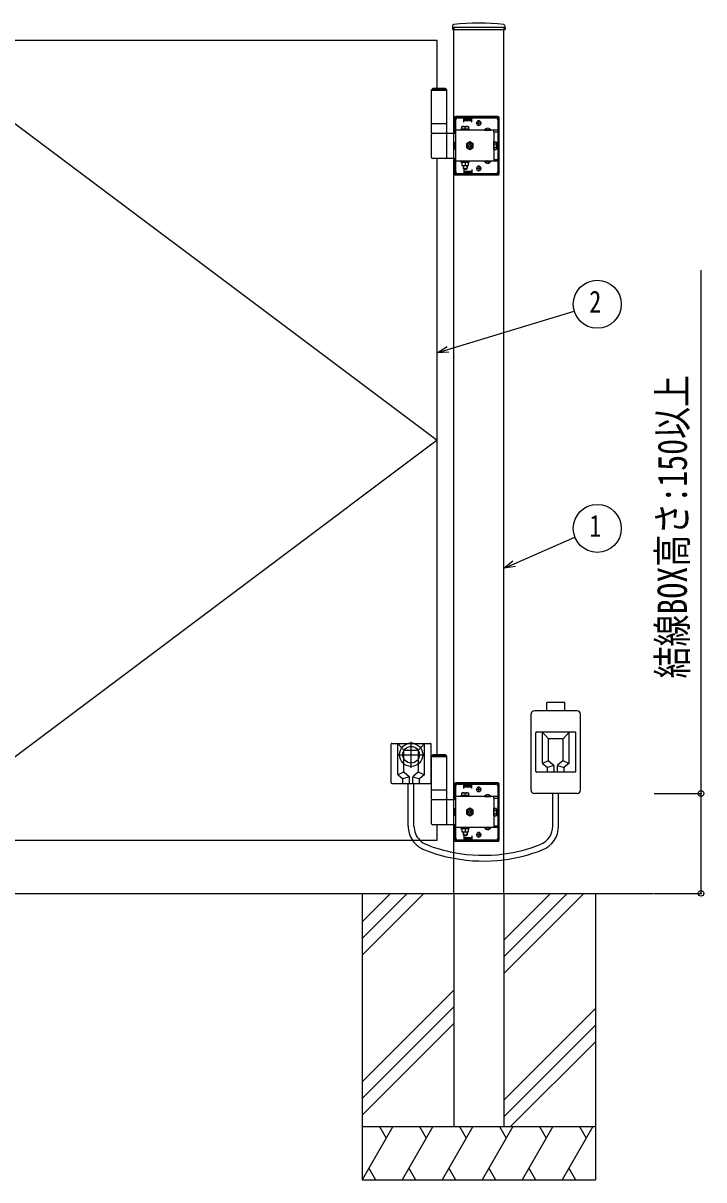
# Model space of a CAD drawing. Units: millimetres, scale not verified. Extents: x -4205 to 4205, y -2970 to 2970.
# Drawn here: x 55 to 1076, y -282 to 1454 of the extents above; entities that cross this region are included whole.
import ezdxf
from ezdxf.enums import TextEntityAlignment as Align

# ---------------------------------------------------------------- set-up
doc = ezdxf.new("R2010")
doc.units = ezdxf.units.MM
doc.header["$LTSCALE"] = 12
doc.layers.add('0-4_YKK_A1', color=4, linetype='Continuous')
doc.layers.add('0-5_YKK_D', color=6, linetype='Continuous')
doc.styles.add('ＭＳ ゴシック', font='')
doc.styles.get('ＭＳ ゴシック').set_extended_font_data('MS Gothic')

msp = doc.modelspace()

# ---------------------------------------------------------------- linework, layer by layer
at = {"layer": '0-4_YKK_A1'}
for p, q in [((699.18, 1449.91), (698.92, 1445.03)), ((699.42, 1444.5), (777.62, 1444.5)), ((701.02, 1448), (701.02, 1444.5)), ((701.02, 148), (701.02, 1444.5)), ((776.02, 148), (776.02, 1444.5)), ((777.87, 1449.91), (778.12, 1445.03)), ((676.02, 1356), (676.02, 1428)), ((669.52, 1356), (667.52, 1354)), ((688.52, 1356), (669.52, 1356)), ((688.52, 1356), (690.52, 1354)), ((690.52, 1354), (667.52, 1354)), ((690.52, 1353), (667.52, 1353)), ((690.52, 1303), (667.52, 1303)), ((702.02, 1289), (702.02, 1312)), ((703.52, 1289), (703.52, 1312)), ((767.02, 1314), (704.02, 1314)), ((767.02, 1312.5), (704.02, 1312.5)), ((704.02, 1231), (704.02, 1309)), ((704.52, 1312.5), (704.52, 1314)), ((707.02, 1312), (716.02, 1312)), ((712.52, 1312.5), (712.52, 1314)), ((716.02, 1305.5), (716.02, 1312)), ((716.02, 1311), (728.02, 1311)), ((716.02, 1308), (728.02, 1308)), ((717.02, 1309.5), (717.02, 1312.5)), ((727.02, 1309.5), (717.02, 1309.5)), ((727.02, 1309.5), (727.02, 1312.5)), ((728.02, 1305.5), (728.02, 1312)), ((728.02, 1312), (764.02, 1312)), ((742.52, 1304), (734.52, 1304)), ((735.27, 1303.75), (735.27, 1304.25)), ((738.52, 1300), (738.52, 1308)), ((741.77, 1303.75), (741.77, 1304.25)), ((767.02, 1309), (767.02, 1290.7)), ((767.52, 1228), (767.52, 1312)), ((769.02, 1228), (769.02, 1312)), ((667.52, 1289), (701.02, 1289)), ((667.52, 1252.5), (667.52, 1287.5)), ((690.52, 1252.5), (690.52, 1287.5)), ((701.02, 1289), (704.02, 1289)), ((703.52, 1290.7), (702.02, 1290.7)), ((767.02, 1293.2), (704.02, 1293.2)), ((711.77, 1294.8), (724.27, 1294.8)), ((711.77, 1293.2), (711.77, 1294.8)), ((724.27, 1293.2), (711.77, 1293.2)), ((713.02, 1298.8), (723.02, 1298.8)), ((713.02, 1294.8), (713.02, 1298.8)), ((723.02, 1294.8), (713.02, 1294.8)), ((718.02, 1294.8), (718.02, 1298.37)), ((723.02, 1298.8), (723.02, 1294.8)), ((724.27, 1294.8), (724.27, 1293.2)), ((747.27, 1293.71), (756.77, 1293.71)), ((747.27, 1293.71), (747.27, 1293.2)), ((747.27, 1293.2), (756.77, 1293.2)), ((749.67, 1295.7), (750.88, 1293.23)), ((750.88, 1293.23), (752.02, 1292.62)), ((753.17, 1293.23), (752.02, 1292.62)), ((754.37, 1295.7), (753.17, 1293.23)), ((756.77, 1293.71), (756.77, 1293.2)), ((761.02, 1290.7), (761.02, 1293.2)), ((761.02, 1290.7), (767.02, 1290.7)), ((761.02, 1290.7), (761.02, 1249.3)), ((725.02, 1275.78), (720.02, 1272.89)), ((720.02, 1272.89), (720.02, 1267.12)), ((721.87, 1269.4), (723.11, 1269.4)), ((724.42, 1273.15), (724.42, 1271.92)), ((725.62, 1273.15), (724.42, 1273.15)), ((724.42, 1268.09), (724.42, 1266.85)), ((730.02, 1272.89), (725.02, 1275.78)), ((725.62, 1271.92), (725.62, 1273.15)), ((728.17, 1270.6), (726.93, 1270.6)), ((726.93, 1269.4), (728.17, 1269.4)), ((728.17, 1269.4), (728.17, 1270.6)), ((730.02, 1267.12), (730.02, 1272.89)), ((761.32, 1273.9), (761.02, 1273.9)), ((761.32, 1275.78), (764.88, 1275.78)), ((761.32, 1264.23), (761.32, 1275.78)), ((761.32, 1266.1), (761.32, 1273.9)), ((761.32, 1272.89), (764.88, 1272.89)), ((765.32, 1275), (764.88, 1275.78)), ((765.32, 1275), (765.32, 1265)), ((701.02, 1251), (669.02, 1251)), ((676.02, 356), (676.02, 1251)), ((704.02, 1251), (701.02, 1251)), ((702.02, 1228), (702.02, 1251)), ((703.52, 1228), (703.52, 1251)), ((720.02, 1267.12), (725.02, 1264.23)), ((725.02, 1264.23), (730.02, 1267.12)), ((761.32, 1266.1), (761.02, 1266.1)), ((761.32, 1267.12), (764.88, 1267.12)), ((761.32, 1264.23), (764.88, 1264.23)), ((765.32, 1265), (764.88, 1264.23)), ((703.52, 1249.3), (702.02, 1249.3)), ((767.02, 1246.8), (704.02, 1246.8)), ((724.27, 1246.8), (711.77, 1246.8)), ((711.77, 1246.8), (711.77, 1245.2)), ((711.77, 1245.2), (724.27, 1245.2)), ((713.02, 1245.2), (713.02, 1240.2)), ((723.02, 1245.2), (713.02, 1245.2)), ((713.02, 1240.2), (723.02, 1240.2)), ((714.82, 1246.8), (714.82, 1245.2)), ((715.02, 1240.2), (715.02, 1235.8)), ((715.02, 1235.8), (721.02, 1235.8)), ((715.02, 1235.8), (716.02, 1234.8)), ((715.56, 1240.2), (715.56, 1235.26)), ((716.02, 1234.8), (720.02, 1234.8)), ((716.02, 1234.5), (716.02, 1228)), ((718.02, 1245.2), (718.02, 1240.64)), ((721.02, 1235.8), (720.02, 1234.8)), ((720.48, 1240.2), (720.48, 1235.26)), ((721.02, 1240.2), (721.02, 1235.8)), ((721.22, 1246.8), (721.22, 1245.2)), ((723.02, 1240.2), (723.02, 1245.2)), ((724.27, 1245.2), (724.27, 1246.8)), ((728.02, 1234.5), (728.02, 1228)), ((742.52, 1236), (734.52, 1236)), ((735.27, 1236.25), (735.27, 1235.75)), ((738.52, 1240), (738.52, 1232)), ((741.77, 1236.25), (741.77, 1235.75)), ((747.27, 1246.8), (756.77, 1246.8)), ((747.27, 1246.29), (747.27, 1246.8)), ((747.27, 1246.29), (756.77, 1246.29)), ((749.67, 1244.3), (750.88, 1246.77)), ((750.88, 1246.77), (752.02, 1247.38)), ((753.17, 1246.77), (752.02, 1247.38)), ((754.37, 1244.3), (753.17, 1246.77)), ((756.77, 1246.29), (756.77, 1246.8)), ((761.02, 1249.3), (761.02, 1246.8)), ((761.02, 1249.3), (767.02, 1249.3)), ((767.02, 1249.3), (767.02, 1231)), ((767.02, 1227.5), (704.02, 1227.5)), ((767.02, 1226), (704.02, 1226)), ((704.52, 1226), (704.52, 1227.5)), ((716.02, 1228), (707.02, 1228)), ((712.52, 1226), (712.52, 1227.5)), ((716.02, 1232), (728.02, 1232)), ((716.02, 1229), (728.02, 1229)), ((717.02, 1230.5), (717.02, 1227.5)), ((727.02, 1230.5), (717.02, 1230.5)), ((727.02, 1230.5), (727.02, 1227.5)), ((764.02, 1228), (728.02, 1228)), ((867.52, 434.25), (840.52, 434.25)), ((840.52, 422), (840.52, 434.25)), ((867.52, 422), (867.52, 434.25)), ((817.02, 303), (817.02, 417)), ((886.02, 422), (822.02, 422)), ((891.02, 303), (891.02, 417)), ((824.02, 331), (824.02, 389)), ((883.02, 390), (825.02, 390)), ((843.02, 380), (834.02, 390)), ((834.02, 343.48), (834.02, 390)), ((865.02, 380), (874.02, 390)), ((874.02, 343.48), (874.02, 390)), ((884.02, 331), (884.02, 389)), ((607.02, 314), (607.02, 372)), ((608.02, 373), (666.02, 373)), ((626.02, 363), (617.02, 373)), ((617.02, 326.48), (617.02, 373)), ((637.02, 336.5), (637.02, 375.5)), ((648.02, 363), (657.02, 373)), ((657.02, 326.48), (657.02, 373)), ((667.02, 314), (667.02, 372)), ((843.02, 347.48), (843.02, 379)), ((864.02, 380), (844.02, 380)), ((865.02, 347.48), (865.02, 379)), ((617.52, 356), (656.52, 356)), ((626.02, 330.48), (626.02, 362)), ((627.02, 363), (647.02, 363)), ((648.02, 330.48), (648.02, 362)), ((669.52, 356), (667.52, 354)), ((690.52, 354), (667.52, 354)), ((690.52, 353), (667.52, 353)), ((688.52, 356), (669.52, 356)), ((688.52, 356), (690.52, 354)), ((883.02, 330), (825.02, 330)), ((842.59, 346.81), (834.02, 343)), ((834.4, 342.7), (841.15, 337.3)), ((851.12, 339.88), (841.52, 337)), ((841.52, 330), (841.52, 336.52)), ((843.39, 346.7), (851.16, 340.3)), ((851.52, 330), (851.52, 339.53)), ((856.52, 330), (856.52, 339.53)), ((864.66, 346.7), (856.89, 340.3)), ((856.93, 339.88), (866.52, 337)), ((865.49, 346.8), (874.02, 343)), ((866.52, 330), (866.52, 336.52)), ((873.65, 342.7), (866.9, 337.3)), ((608.02, 313), (666.02, 313)), ((625.55, 329.8), (617.02, 326)), ((617.4, 325.7), (624.15, 320.3)), ((634.11, 322.88), (624.52, 320)), ((624.52, 313), (624.52, 319.52)), ((626.39, 329.7), (634.16, 323.3)), ((632.72, 249.06), (632.72, 313)), ((634.52, 313), (634.52, 322.53)), ((639.52, 313), (639.52, 322.53)), ((647.66, 329.7), (639.89, 323.3)), ((639.92, 322.88), (649.52, 320)), ((641.32, 249.06), (641.32, 313)), ((648.45, 329.81), (657.02, 326)), ((649.52, 313), (649.52, 319.52)), ((656.65, 325.7), (649.9, 320.3)), ((767.02, 314), (704.02, 314)), ((767.02, 312.5), (704.02, 312.5)), ((704.52, 312.5), (704.52, 314)), ((712.52, 312.5), (712.52, 314)), ((717.02, 309.5), (717.02, 312.5)), ((727.02, 309.5), (727.02, 312.5)), ((690.52, 303), (667.52, 303)), ((702.02, 289), (702.02, 312)), ((703.52, 289), (703.52, 312)), ((704.02, 231), (704.02, 309)), ((707.02, 312), (716.02, 312)), ((713.02, 298.8), (723.02, 298.8)), ((713.02, 294.8), (713.02, 298.8)), ((716.02, 305.5), (716.02, 312)), ((716.02, 311), (728.02, 311)), ((716.02, 308), (728.02, 308)), ((727.02, 309.5), (717.02, 309.5)), ((718.02, 294.8), (718.02, 298.37)), ((723.02, 298.8), (723.02, 294.8)), ((728.02, 305.5), (728.02, 312)), ((728.02, 312), (764.02, 312)), ((742.52, 304), (734.52, 304)), ((735.27, 303.75), (735.27, 304.25)), ((738.52, 300), (738.52, 308)), ((741.77, 303.75), (741.77, 304.25)), ((749.67, 295.7), (750.88, 293.23)), ((754.37, 295.7), (753.17, 293.23)), ((767.02, 309), (767.02, 290.7)), ((767.52, 228), (767.52, 312)), ((769.02, 228), (769.02, 312)), ((886.02, 298), (822.02, 298)), ((849.72, 249.06), (849.72, 298)), ((858.32, 249.06), (858.32, 298)), ((667.52, 289), (701.02, 289)), ((667.52, 252.5), (667.52, 287.5)), ((690.52, 252.5), (690.52, 287.5)), ((701.02, 289), (704.02, 289)), ((703.52, 290.7), (702.02, 290.7)), ((767.02, 293.2), (704.02, 293.2)), ((711.77, 294.8), (724.27, 294.8)), ((711.77, 293.2), (711.77, 294.8)), ((724.27, 293.2), (711.77, 293.2)), ((723.02, 294.8), (713.02, 294.8)), ((724.27, 294.8), (724.27, 293.2)), ((747.27, 293.71), (756.77, 293.71)), ((747.27, 293.71), (747.27, 293.2)), ((747.27, 293.2), (756.77, 293.2)), ((750.88, 293.23), (752.02, 292.62)), ((753.17, 293.23), (752.02, 292.62)), ((756.77, 293.71), (756.77, 293.2)), ((761.02, 290.7), (761.02, 293.2)), ((761.02, 290.7), (767.02, 290.7)), ((761.02, 290.7), (761.02, 249.3)), ((725.02, 275.78), (720.02, 272.89)), ((720.02, 272.89), (720.02, 267.12)), ((720.02, 267.12), (725.02, 264.23)), ((721.87, 269.4), (723.11, 269.4)), ((724.42, 273.15), (724.42, 271.92)), ((725.62, 273.15), (724.42, 273.15)), ((724.42, 268.09), (724.42, 266.85)), ((730.02, 272.89), (725.02, 275.78)), ((725.02, 264.23), (730.02, 267.12)), ((725.62, 271.92), (725.62, 273.15)), ((728.17, 270.6), (726.93, 270.6)), ((726.93, 269.4), (728.17, 269.4)), ((728.17, 269.4), (728.17, 270.6)), ((730.02, 267.12), (730.02, 272.89)), ((761.32, 273.9), (761.02, 273.9)), ((761.32, 266.1), (761.02, 266.1)), ((761.32, 275.78), (764.88, 275.78)), ((761.32, 264.23), (761.32, 275.78)), ((761.32, 266.1), (761.32, 273.9)), ((761.32, 272.89), (764.88, 272.89)), ((761.32, 267.12), (764.88, 267.12)), ((761.32, 264.23), (764.88, 264.23)), ((765.32, 275), (764.88, 275.78)), ((765.32, 265), (764.88, 264.23)), ((765.32, 275), (765.32, 265)), ((701.02, 251), (669.02, 251)), ((704.02, 251), (701.02, 251)), ((702.02, 228), (702.02, 251)), ((703.52, 249.3), (702.02, 249.3)), ((703.52, 228), (703.52, 251)), ((767.02, 246.8), (704.02, 246.8)), ((724.27, 246.8), (711.77, 246.8)), ((711.77, 246.8), (711.77, 245.2)), ((711.77, 245.2), (724.27, 245.2)), ((713.02, 245.2), (713.02, 240.2)), ((723.02, 245.2), (713.02, 245.2)), ((714.82, 246.8), (714.82, 245.2)), ((718.02, 245.2), (718.02, 240.64)), ((721.22, 246.8), (721.22, 245.2)), ((723.02, 240.2), (723.02, 245.2)), ((724.27, 245.2), (724.27, 246.8)), ((747.27, 246.8), (756.77, 246.8)), ((747.27, 246.29), (747.27, 246.8)), ((747.27, 246.29), (756.77, 246.29)), ((749.67, 244.3), (750.88, 246.77)), ((750.88, 246.77), (752.02, 247.38)), ((753.17, 246.77), (752.02, 247.38)), ((754.37, 244.3), (753.17, 246.77)), ((756.77, 246.29), (756.77, 246.8)), ((761.02, 249.3), (761.02, 246.8)), ((761.02, 249.3), (767.02, 249.3)), ((767.02, 249.3), (767.02, 231)), ((767.02, 227.5), (704.02, 227.5)), ((767.02, 226), (704.02, 226)), ((704.52, 226), (704.52, 227.5)), ((716.02, 228), (707.02, 228)), ((712.52, 226), (712.52, 227.5)), ((713.02, 240.2), (723.02, 240.2)), ((715.02, 240.2), (715.02, 235.8)), ((715.02, 235.8), (721.02, 235.8)), ((715.02, 235.8), (716.02, 234.8)), ((715.56, 240.2), (715.56, 235.26)), ((716.02, 234.8), (720.02, 234.8)), ((716.02, 234.5), (716.02, 228)), ((716.02, 232), (728.02, 232)), ((716.02, 229), (728.02, 229)), ((717.02, 230.5), (717.02, 227.5)), ((727.02, 230.5), (717.02, 230.5)), ((721.02, 235.8), (720.02, 234.8)), ((720.48, 240.2), (720.48, 235.26)), ((721.02, 240.2), (721.02, 235.8)), ((727.02, 230.5), (727.02, 227.5)), ((728.02, 234.5), (728.02, 228)), ((764.02, 228), (728.02, 228)), ((742.52, 236), (734.52, 236)), ((735.27, 236.25), (735.27, 235.75)), ((738.52, 240), (738.52, 232)), ((741.77, 236.25), (741.77, 235.75)), ((-1656.9, 148), (1000.74, 148)), ((563.52, 148), (563.52, -282)), ((606.31, 148), (563.52, 105.21)), ((631.31, 148), (563.52, 80.21)), ((656.31, 148), (563.52, 55.21)), ((701.02, 148), (701.02, -202)), ((776.02, 148), (776.02, -202)), ((846.31, 148), (776.02, 77.71)), ((871.31, 148), (776.02, 52.71)), ((896.31, 148), (776.02, 27.71)), ((913.52, 148), (913.52, -282)), ((701.02, 2.71), (563.52, -134.79)), ((701.02, -22.29), (563.52, -159.79)), ((776.02, -162.29), (913.52, -24.79)), ((701.02, -47.29), (563.52, -184.79)), ((913.52, -49.79), (776.02, -187.29)), ((913.52, -74.79), (786.31, -202)), ((563.52, -202), (913.52, -202)), ((609.71, -202), (563.52, -282)), ((589.71, -202), (599.71, -219.32)), ((669.71, -202), (623.52, -282)), ((649.71, -202), (659.71, -219.32)), ((729.71, -202), (683.52, -282)), ((701.02, -202), (776.02, -202)), ((709.71, -202), (719.71, -219.32)), ((789.71, -202), (743.52, -282)), ((769.71, -202), (779.71, -219.32)), ((849.71, -202), (803.52, -282)), ((829.71, -202), (839.71, -219.32)), ((909.71, -202), (863.52, -282)), ((889.71, -202), (899.71, -219.32)), ((573.52, -264.68), (583.52, -282)), ((633.52, -264.68), (643.52, -282)), ((693.52, -264.68), (703.52, -282)), ((753.52, -264.68), (763.52, -282)), ((813.52, -264.68), (823.52, -282)), ((873.52, -264.68), (883.52, -282)), ((563.52, -282), (913.52, -282))]:
    msp.add_line(p, q, dxfattribs=at)
for points in [[(701.02, 1448), (776.02, 1448), (776.02, 1444.5)], [(676.02, 1428), (-123.98, 1428), (-123.98, 228), (676.02, 228), (676.02, 251)], [(-123.98, 1428), (676.02, 828), (-123.98, 228)], [(667.52, 1289), (667.52, 1303), (667.52, 1354)], [(690.52, 1289), (690.52, 1303), (690.52, 1354)], [(704.02, 1264.9), (702.02, 1264.9), (702.02, 1275.1), (704.02, 1275.1)], [(723.11, 1270.6), (721.87, 1270.6), (721.87, 1269.4)], [(724.42, 1266.85), (725.62, 1266.85), (725.62, 1268.09)], [(667.52, 289), (667.52, 303), (667.52, 354)], [(690.52, 289), (690.52, 303), (690.52, 354)], [(704.02, 264.9), (702.02, 264.9), (702.02, 275.1), (704.02, 275.1)], [(723.11, 270.6), (721.87, 270.6), (721.87, 269.4)], [(724.42, 266.85), (725.62, 266.85), (725.62, 268.09)]]:
    msp.add_lwpolyline(points, dxfattribs=at)
for radius in [17.5, 12.5]:
    msp.add_circle((637.02, 356), radius, dxfattribs=at)
for centre, radius, start, end in [((699.42, 1445), 0.5, 177, 270), ((701.18, 1449.8), 2, 96.74435, 177), ((738.52, 1134), 320, 83.25565, 96.74435), ((775.87, 1449.8), 2, 3, 83.25565), ((777.62, 1445), 0.5, 270, 3), ((704.02, 1312), 2, 90, 180), ((704.02, 1312), 0.5, 90, 180), ((707.02, 1309), 3, 90, 180), ((738.52, 1304.25), 3.25, 0, 180), ((738.52, 1303.75), 3.25, 180, 0), ((764.02, 1309), 3, 0, 90), ((767.02, 1312), 2, 0, 90), ((767.02, 1312), 0.5, 0, 90), ((669.02, 1287.5), 1.5, 90, 180), ((689.02, 1287.5), 1.5, 0, 90), ((715.52, 1291.37), 7.43, 70.34714, 109.65286), ((720.52, 1291.37), 7.43, 70.34714, 109.65286), ((752.02, 1290.43), 5.77, 34.65097, 145.34903), ((725.02, 1270), 5, 76.88299, 190.15922), ((725.02, 1270), 5, 190.15922, 76.88299), ((725.02, 1270), 4.3, 83.27178, 183.77043), ((725.02, 1270), 4.3, 183.77043, 83.27178), ((723.11, 1271.92), 1.31, 270, 0), ((723.11, 1268.09), 1.31, 0, 90), ((726.93, 1271.92), 1.31, 180, 270), ((726.93, 1268.09), 1.31, 90, 180), ((762.77, 1274.33), 2.56, 325.61575, 34.38425), ((755.77, 1270), 9.55, 342.41205, 17.58795), ((669.02, 1252.5), 1.5, 180, 270), ((689.02, 1252.5), 1.5, 270, 0), ((762.77, 1265.67), 2.56, 325.61575, 34.38425), ((715.52, 1247.64), 7.43, 250.34714, 289.65286), ((720.52, 1247.64), 7.43, 250.34714, 289.65286), ((738.52, 1236.25), 3.25, 0, 180), ((738.52, 1235.75), 3.25, 180, 0), ((752.02, 1249.58), 5.77, 214.65097, 325.34903), ((704.02, 1228), 2, 180, 270), ((704.02, 1228), 0.5, 180, 270), ((707.02, 1231), 3, 180, 270), ((764.02, 1231), 3, 270, 0), ((767.02, 1228), 0.5, 270, 0), ((767.02, 1228), 2, 270, 0), ((822.02, 417), 5, 90, 180), ((886.02, 417), 5, 0, 90), ((825.02, 389), 1, 90, 180), ((883.02, 389), 1, 0, 90), ((608.02, 372), 1, 90, 180), ((666.02, 372), 1, 0, 90), ((844.02, 379), 1, 90, 180), ((864.02, 379), 1, 0, 90), ((627.02, 362), 1, 90, 180), ((647.02, 362), 1, 0, 90), ((844.02, 347.48), 1, 180, 230.52754), ((864.02, 347.48), 1, 309.47246, 0), ((627.02, 330.48), 1, 180, 230.52754), ((647.02, 330.48), 1, 309.47246, 0), ((825.02, 331), 1, 180, 270), ((835.02, 343.48), 1, 180, 231.34019), ((840.52, 336.52), 1, 0, 51.34019), ((850.52, 339.53), 1, 0, 50.52754), ((857.52, 339.53), 1, 129.47246, 180), ((867.52, 336.52), 1, 128.65981, 180), ((873.02, 343.48), 1, 308.65981, 0), ((883.02, 331), 1, 270, 0), ((608.02, 314), 1, 180, 270), ((618.02, 326.48), 1, 180, 231.34019), ((623.52, 319.52), 1, 0, 51.34019), ((633.52, 322.53), 1, 0, 50.52754), ((640.52, 322.53), 1, 129.47246, 180), ((650.52, 319.52), 1, 128.65981, 180), ((656.02, 326.48), 1, 308.65981, 0), ((666.02, 314), 1, 270, 0), ((704.02, 312), 2, 90, 180), ((704.02, 312), 0.5, 90, 180), ((767.02, 312), 2, 0, 90), ((767.02, 312), 0.5, 0, 90), ((707.02, 309), 3, 90, 180), ((715.52, 291.37), 7.43, 70.34714, 109.65286), ((720.52, 291.37), 7.43, 70.34714, 109.65286), ((738.52, 304.25), 3.25, 0, 180), ((738.52, 303.75), 3.25, 180, 0), ((752.02, 290.43), 5.77, 34.65097, 145.34903), ((764.02, 309), 3, 0, 90), ((822.02, 303), 5, 180, 270), ((886.02, 303), 5, 270, 0), ((669.02, 287.5), 1.5, 90, 180), ((689.02, 287.5), 1.5, 0, 90), ((725.02, 270), 5, 76.88299, 190.15922), ((725.02, 270), 5, 190.15922, 76.88299), ((725.02, 270), 4.3, 83.27178, 183.77043), ((725.02, 270), 4.3, 183.77043, 83.27178), ((723.11, 271.92), 1.31, 270, 0), ((723.11, 268.09), 1.31, 0, 90), ((726.93, 271.92), 1.31, 180, 270), ((726.93, 268.09), 1.31, 90, 180), ((762.77, 274.33), 2.56, 325.61575, 34.38425), ((755.77, 270), 9.55, 342.41205, 17.58795), ((762.77, 265.67), 2.56, 325.61575, 34.38425), ((671.32, 249.06), 38.6, 180, 213.06722), ((671.32, 249.06), 30, 180, 224.59045), ((669.02, 252.5), 1.5, 180, 270), ((689.02, 252.5), 1.5, 270, 0), ((752.02, 249.58), 5.77, 214.65097, 325.34903), ((819.72, 249.06), 30, 291.34978, 0), ((819.72, 249.06), 38.6, 291.34978, 0), ((829.02, 252.22), 29.3, 359.71101, 0.28899), ((671.32, 249.06), 38.6, 213.06722, 248.65022), ((671.32, 249.06), 30, 224.59045, 248.65022), ((704.02, 228), 2, 180, 270), ((704.02, 228), 0.5, 180, 270), ((707.02, 231), 3, 180, 270), ((715.52, 247.64), 7.43, 250.34714, 289.65286), ((720.52, 247.64), 7.43, 250.34714, 289.65286), ((738.52, 236.25), 3.25, 0, 180), ((738.52, 235.75), 3.25, 180, 0), ((764.02, 231), 3, 270, 0), ((767.02, 228), 0.5, 270, 0), ((767.02, 228), 2, 270, 0), ((745.52, 438.89), 242.41, 248.65022, 259.42214), ((745.52, 438.89), 233.81, 248.65022, 259.02833), ((745.52, 438.89), 233.81, 259.02833, 277.4954), ((745.52, 438.89), 233.81, 277.4954, 291.34978), ((745.52, 438.89), 242.41, 277.22804, 291.34978), ((745.52, 438.89), 242.41, 259.42214, 277.22804)]:
    msp.add_arc(centre, radius, start, end, dxfattribs=at)
at = {"layer": '0-5_YKK_D'}
for p, q in [((1001.74, 298), (1073.05, 298)), ((1001.74, 148), (1073.05, 148))]:
    msp.add_line(p, q, dxfattribs=at)
for points in [[(1072.05, 148), (1072.05, 298), (1072.05, 1083.2)], [(676.02, 959.43), (692.29, 964.36), (881.91, 1021.78)], [(693.61, 960), (676.02, 959.43), (690.97, 968.72)], [(776.02, 635.82), (791.59, 642.65), (882.81, 682.68)], [(793.42, 638.48), (776.02, 635.82), (789.76, 646.82)]]:
    msp.add_lwpolyline(points, dxfattribs=at)
for centre, radius in [((916.39, 1032.13), 36), ((916.39, 695.66), 36), ((1072.05, 298), 4.25), ((1072.05, 148), 4.25)]:
    msp.add_circle(centre, radius, dxfattribs=at)

# ---------------------------------------------------------------- texts
at = {"layer": '0-5_YKK_D', "style": 'ＭＳ ゴシック', "width": 0.8}
for s, p in [('2', (904.39, 1009.63)), ('1', (904.39, 673.16))]:
    msp.add_text(s, height=32.99, dxfattribs=at).set_placement(p, align=Align.BOTTOM_LEFT)
msp.add_text('結線BOX高さ:150以上', height=43.99, rotation=90, dxfattribs=at).set_placement((1064.05, 470.4), align=Align.BOTTOM_LEFT)

doc.saveas('drawing.dxf')
